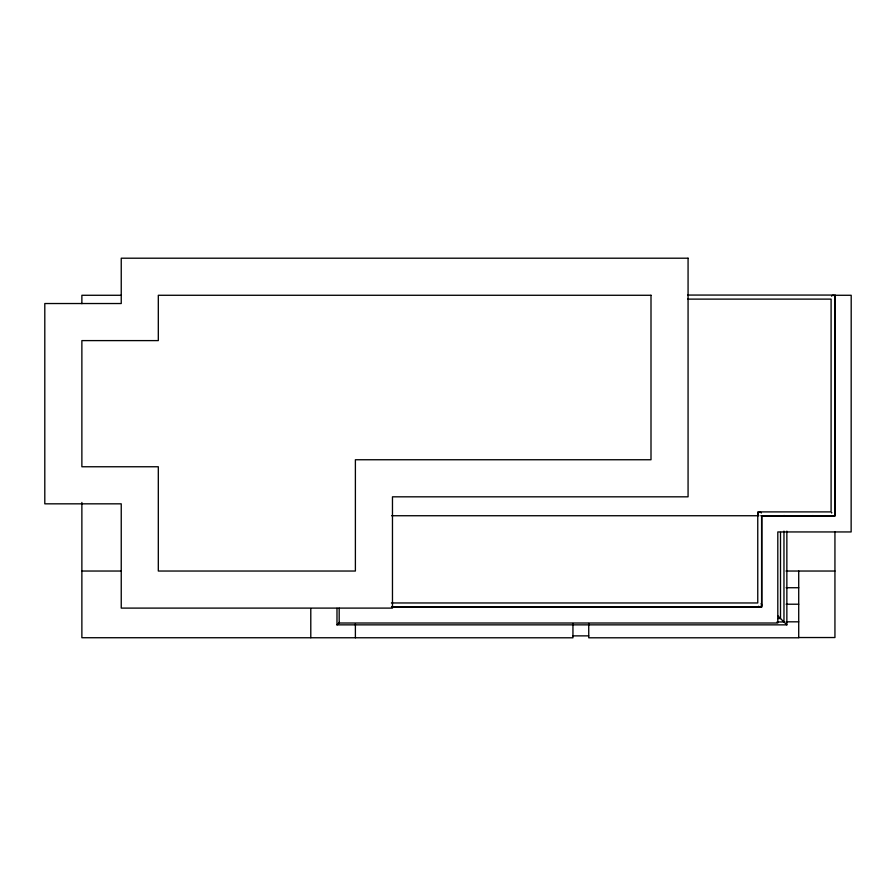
<?xml version="1.0" encoding="UTF-8"?>
<svg xmlns="http://www.w3.org/2000/svg" width="896" height="896" viewBox="0 0 896 896"><rect width="100%" height="100%" fill="white"/><g stroke="black" fill="none" stroke-linecap="round" stroke-linejoin="round"><path stroke-width="1.34" d="M336.986 608.294L336.986 624.859L339.45 622.406M784.65 515.614L783.642 515.614M813.243 515.637L812.526 515.637M687.602 295.064L835.15 295.064L835.15 515.95L761.813 515.95L761.813 607.018L391.507 607.018M121.061 295.277L81.872 295.277L81.872 303.677M687.624 299.118L831.096 299.118L831.096 511.896L757.758 511.896L757.758 602.963L391.395 602.963M391.686 515.738L758.811 515.738M760.838 515.738L834.938 515.738L834.938 295.277L851.2 295.277L851.144 531.944L777.806 531.944L777.806 623.011L339.181 623.011L339.181 608.149M81.872 571.032L120.96 571.032M786.005 571.032L834.938 571.032M786.117 587.731L798.717 587.731M786.117 604.218L798.717 604.218M391.686 606.794L761.6 606.794L761.6 515.738M777.717 618.509L780.506 618.509L780.506 532.403M786.117 621.824L798.717 621.824M776.989 621.97L783.966 621.97L783.966 531.115M336.986 624.859L786.856 624.859L786.856 531.126M572.947 635.869L588.739 635.869M798.717 637.538L834.938 637.538L834.938 531.832M777.762 615.765L786.856 624.859M798.717 571.032L798.717 637.795L588.739 637.795L588.739 623.459M572.947 623.459L572.947 637.795L81.872 637.728L81.872 502.443M355.387 623.717L355.387 637.795M310.789 608.552L310.789 637.728M831.555 296.184A1.814 1.814 0 0 1 834.03 295.523A1.814 1.814 0 0 1 834.691 297.998M834.691 513.016A1.814 1.814 0 0 1 834.691 514.83M833.594 515.67A1.814 1.814 0 0 1 832.653 515.67M831.555 513.016A1.814 1.814 0 0 1 831.846 512.646M758.509 515.2A1.814 1.814 0 0 1 758.688 512.49A1.814 1.814 0 0 1 761.354 513.016M761.062 603.702A1.814 1.814 0 0 1 761.062 606.267A1.814 1.814 0 0 1 758.509 606.267M688.072 258.205L121.24 258.205L121.24 303.531L44.8 303.531L44.8 503.832L121.24 503.832L121.24 608.104L392.47 608.104L392.47 496.821L688.072 496.821L688.072 258.205M651 295.277L158.312 295.277L158.312 340.603L81.872 340.603L81.872 466.76L158.312 466.76L158.312 571.032L355.387 571.032L355.387 459.749L651 459.749L651 295.277"/></g></svg>
